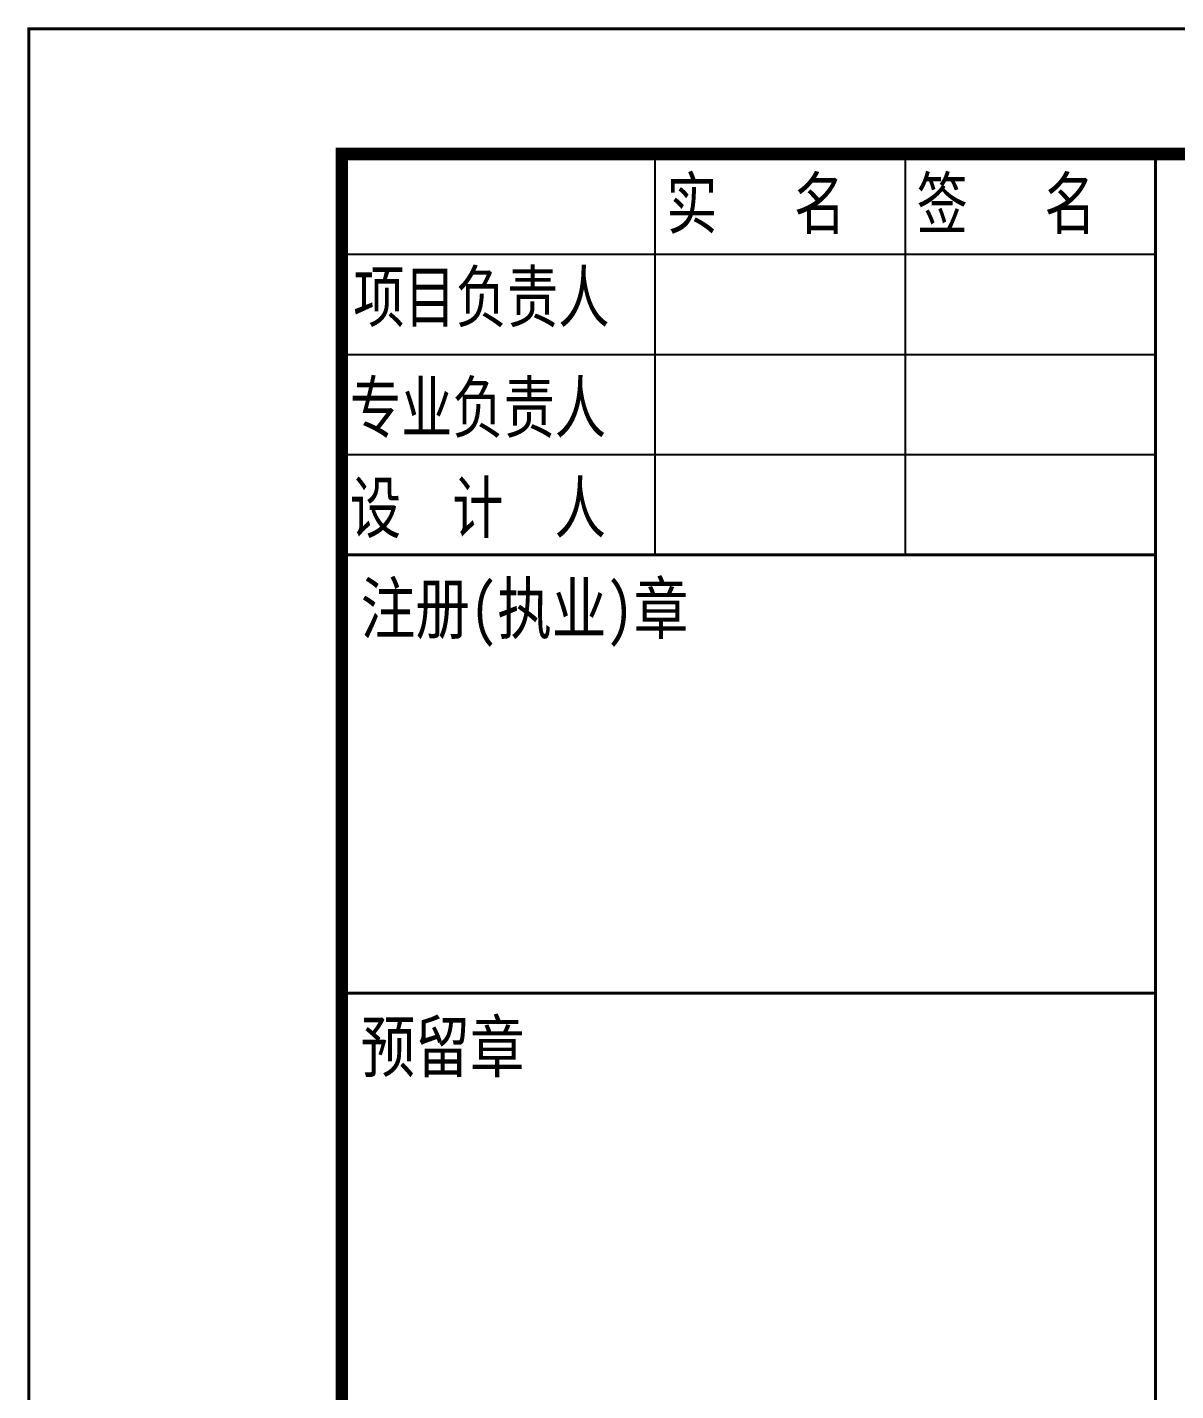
# Model space of a CAD drawing. Extents: x 1738711 to 2346805, y 1189731 to 2516152.
# Drawn here: x 1929461 to 1938635, y 2409857 to 2420744 of the extents above; entities that cross this region are included whole.
import ezdxf
from ezdxf.enums import TextEntityAlignment as Align

# ---------------------------------------------------------------- set-up
doc = ezdxf.new("R2010")
doc.units = 0
doc.header["$LTSCALE"] = 1000
doc.header["$MEASUREMENT"] = 0
doc.layers.add('TK', color=4, linetype='Continuous')
doc.styles.add('宋体', font='SIMSUN.TTF', dxfattribs={"width": 0.75})

# ---------------------------------------------------------------- blocks, each defined once
blk = doc.blocks.new('章')
at = {"layer": 'TK', "color": 7, "const_width": 0.25}
for points in [[(0, 0), (65, 0), (65, -35), (0, -35)], [(0, -35), (65, -35), (65, -70), (0, -70)]]:
    blk.add_lwpolyline(points, close=True, dxfattribs=at)
at = {"layer": 'TK', "color": 7, "style": '宋体', "width": 0.8}
for s, p in [('注册(执业)章', (1.51, -6.28)), ('预留章', (1.51, -41.28))]:
    blk.add_text(s, height=4, dxfattribs=at).set_placement(p)
blk = doc.blocks.new('ZJJT-A2')
at = {"color": 7, "const_width": 25}
blk.add_lwpolyline([(0, 42000), (59400, 42000), (59400, 0), (0, 0)], close=True, dxfattribs=at)
for points in [[(2500, 41000), (9000, 41000)], [(2500, 41000), (2500, 37800)], [(5000, 41000), (5000, 37800)], [(7000, 41000), (7000, 37800)], [(9000, 41000), (9000, 37800)], [(2500, 40200), (9000, 40200)], [(2500, 39400), (9000, 39400)], [(2500, 38600), (9000, 38600)], [(2500, 37800), (9000, 37800)]]:
    blk.add_lwpolyline(points)
at = {"layer": 'TK', "color": 3, "const_width": 100}
blk.add_lwpolyline([(2500, 41000), (58400, 41000), (58400, 1000), (2500, 1000)], close=True, dxfattribs=at)
at = {"layer": 'TK', "color": 7, "const_width": 25}
blk.add_lwpolyline([(9000, 37800), (2500, 37800), (2500, 41000), (9000, 41000)], close=True, dxfattribs=at)
at = {"layer": 'TK', "color": 7, "xscale": 100, "yscale": 100, "zscale": 100}
blk.add_blockref('章', (2500, 37800), dxfattribs=at)
at = {"style": '宋体', "width": 0.75}
for s, p in [('实   名', (5092, 40406)), ('签   名', (7092, 40406)), ('项目负责人', (2592, 39661)), ('专业负责人', (2565, 38778)), ('设  计  人', (2565, 37978))]:
    blk.add_text(s, height=400, dxfattribs=at).set_placement(p)
at = {"layer": 'TK', "style": '宋体', "width": 0.75}
for tag, height, p in [('项目负责人', 350, (6003, 39689)), ('专业负责人', 350, (6003, 38824)), ('设计人', 350, (6003, 38019)), ('版号1', 250, (52604, 22193)), ('时间1', 250, (57705, 22193)), ('版号2', 250, (52604, 21593)), ('时间2', 250, (57705, 21593)), ('版号3', 250, (52604, 20993)), ('时间3', 250, (57705, 20993)), ('建筑会签', 0.0001, (54278, 2403)), ('电气会签', 0.0001, (57428, 2403)), ('结构会签', 0.0001, (54278, 1803)), ('暖通会签', 0.0001, (57428, 1803)), ('给排水会签', 0.0001, (54278, 1250)), ('智能化会签', 0.0001, (57428, 1250))]:
    blk.add_attdef(tag, text='', height=height, dxfattribs=at).set_placement(p, align=Align.CENTER)
for tag, p in [('合作设计单位', (56116, 31586)), ('版号说明1', (55154, 22318)), ('版号说明2', (55154, 21718)), ('版号说明3', (55154, 21118)), ('建设单位', (55845, 16036)), ('工程名称', (55845, 14836)), ('子项名称', (55845, 13636)), ('图名', (55845, 12436)), ('工程编号', (54278, 11461)), ('子项编号', (57428, 11461)), ('专业', (54278, 10711)), ('图号', (57428, 10711)), ('阶段', (54278, 9961)), ('日期', (57428, 9961)), ('审定', (54653, 8461)), ('审核', (54653, 7711)), ('工程负责', (54653, 6961)), ('专业负责', (54653, 6211)), ('设计', (54653, 5461)), ('制图', (54653, 4711)), ('校对', (54653, 3961))]:
    blk.add_attdef(tag, text='', height=250, dxfattribs=at).set_placement(p, align=Align.MIDDLE_CENTER)

msp = doc.modelspace()

# ---------------------------------------------------------------- block references
msp.add_blockref('ZJJT-A2', (1929473, 2378732))

doc.saveas('drawing.dxf')
